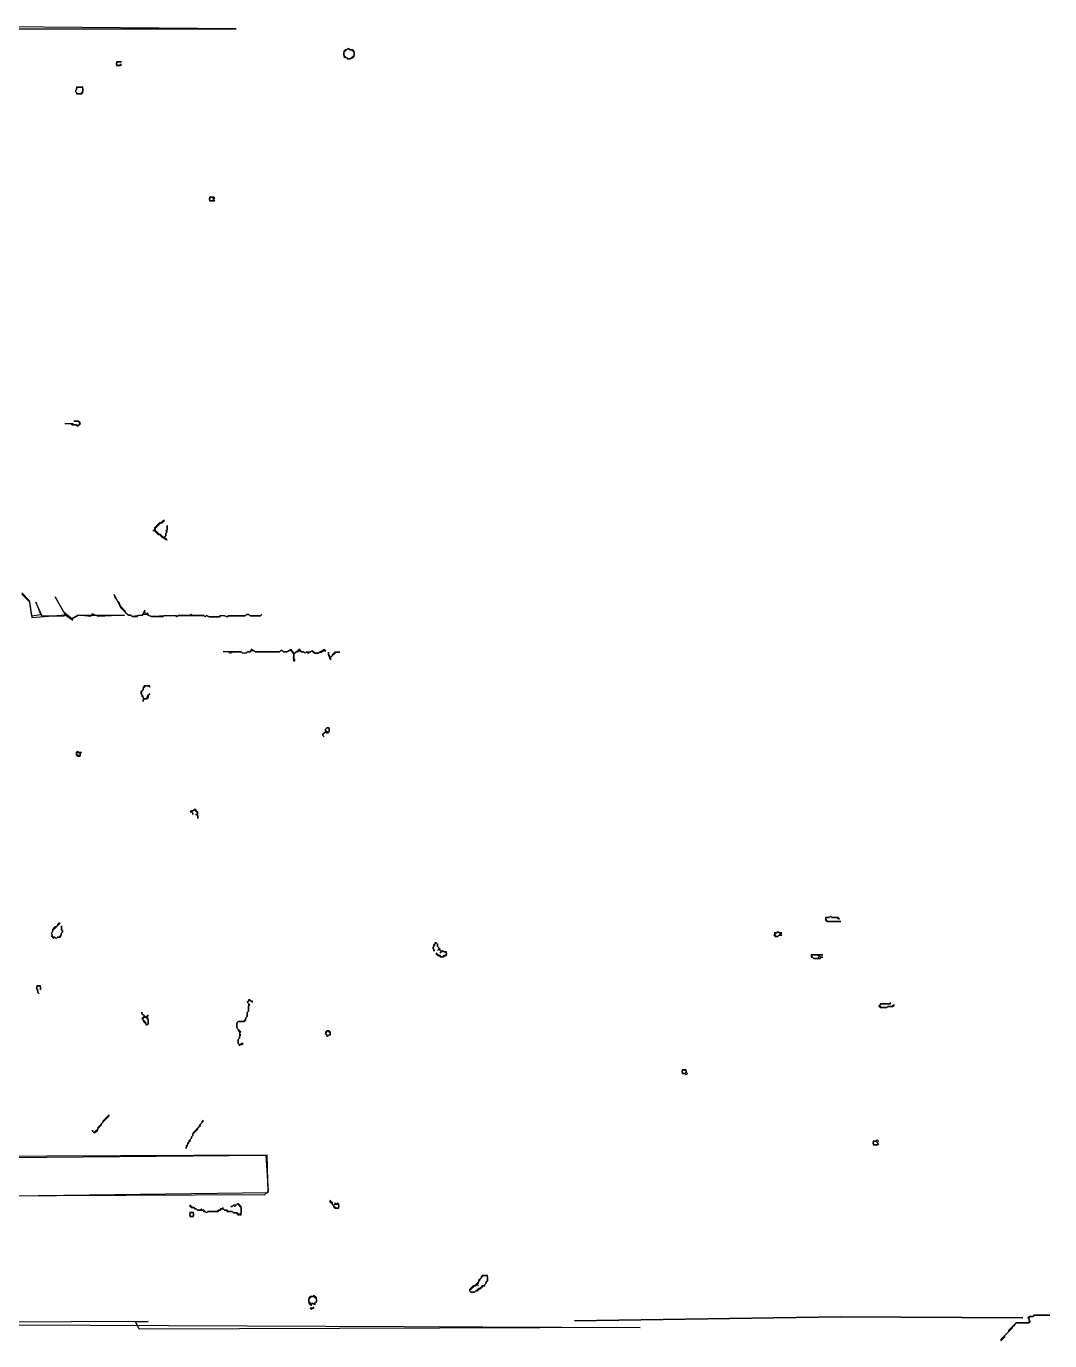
# Model space of a CAD drawing. Header units: inches. Extents: x 0 to 116, y 2 to 63.
# Drawn here: x 67.6 to 115.8, y 1.6 to 63.4 of the extents above; entities that cross this region are included whole.
import ezdxf

# ---------------------------------------------------------------- set-up
doc = ezdxf.new("R2010")
doc.units = ezdxf.units.IN

msp = doc.modelspace()

# ---------------------------------------------------------------- linework, layer by layer
for points in [[(77.50636, 63.27471), (63.01076, 63.39836), (45.85627, 63.23161), (63.25236, 63.39731), (64.15782, 63.27255), (64.21717, 63.03069), (64.6397, 62.96845), (64.3377, 62.96977), (64.27862, 63.27203)], [(77.50636, 63.27471), (63.01076, 63.39836), (45.85627, 63.23161), (63.25236, 63.39731), (64.15782, 63.27255), (64.21717, 63.03069), (64.6397, 62.96845), (64.3377, 62.96977), (64.27862, 63.27203)], [(82.75716, 62.34579), (82.69649, 62.28565), (82.63609, 62.28592), (82.57543, 62.22578), (82.57438, 61.98418), (82.63451, 61.92352), (82.69491, 61.92326), (82.75505, 61.86259), (82.87585, 61.86207), (82.93651, 61.9222), (82.99691, 61.92194), (83.05757, 61.98208), (83.05863, 62.22367), (82.99849, 62.28434), (82.87769, 62.28486), (82.81756, 62.34553)], [(82.75716, 62.34579), (82.69649, 62.28565), (82.63609, 62.28592), (82.57543, 62.22578), (82.57438, 61.98418), (82.63451, 61.92352), (82.69491, 61.92326), (82.75505, 61.86259), (82.87585, 61.86207), (82.93651, 61.9222), (82.99691, 61.92194), (83.05757, 61.98208), (83.05863, 62.22367), (82.99849, 62.28434), (82.87769, 62.28486), (82.81756, 62.34553)], [(82.75716, 62.34579), (82.81756, 62.34553), (82.87769, 62.28486), (82.93809, 62.2846), (83.05836, 62.16327), (83.05784, 62.04248), (82.87585, 61.86207), (82.75505, 61.86259), (82.57464, 62.04458), (82.57517, 62.16538)], [(71.88236, 61.72883), (71.88157, 61.54764), (72.06277, 61.54685), (72.12343, 61.60698), (72.06303, 61.60724), (72.00237, 61.54711), (71.94197, 61.54737), (71.88183, 61.60804), (71.8821, 61.66843), (71.94276, 61.72857), (72.12396, 61.72778)], [(71.88236, 61.72883), (71.88157, 61.54764), (72.06277, 61.54685), (72.12343, 61.60698), (72.06303, 61.60724), (72.00237, 61.54711), (71.94197, 61.54737), (71.88183, 61.60804), (71.8821, 61.66843), (71.94276, 61.72857), (72.12396, 61.72778)], [(70.00471, 60.52902), (70.00418, 60.40822), (69.94352, 60.34808), (70.00365, 60.28742), (70.00339, 60.22702), (70.24499, 60.22596), (70.30565, 60.2861), (70.3067, 60.5277)], [(70.00471, 60.52902), (70.00418, 60.40822), (69.94352, 60.34808), (70.00365, 60.28742), (70.00339, 60.22702), (70.24499, 60.22596), (70.30565, 60.2861), (70.3067, 60.5277)], [(69.94352, 60.34808), (70.00418, 60.40822), (70.00444, 60.46862), (70.06511, 60.52875), (70.24631, 60.52796), (70.30644, 60.4673), (70.30591, 60.3465), (70.18459, 60.22623), (70.06379, 60.22675)], [(76.26385, 55.36766), (76.26306, 55.18646), (76.50465, 55.1854), (76.44452, 55.24607), (76.50518, 55.3062), (76.44504, 55.36687)], [(76.26385, 55.36766), (76.26306, 55.18646), (76.50465, 55.1854), (76.44452, 55.24607), (76.50518, 55.3062), (76.44504, 55.36687)], [(76.26358, 55.30726), (76.32425, 55.36739), (76.38465, 55.36713), (76.44478, 55.30647), (76.44452, 55.24607), (76.38385, 55.18593), (76.32346, 55.18619), (76.26332, 55.24686)], [(70.17752, 44.76371), (70.11738, 44.82437), (69.87579, 44.82543), (70.05698, 44.82464), (70.17726, 44.70331), (70.05593, 44.58304), (69.99579, 44.6437), (69.875, 44.64423), (69.81486, 44.70489), (69.45246, 44.70647), (69.75446, 44.70516), (69.8146, 44.64449), (69.99579, 44.6437), (70.05593, 44.58304), (70.17726, 44.70331)], [(70.17752, 44.76371), (70.11738, 44.82437), (69.87579, 44.82543), (70.05698, 44.82464), (70.17726, 44.70331), (70.05593, 44.58304), (69.99579, 44.6437), (69.875, 44.64423), (69.81486, 44.70489), (69.45246, 44.70647), (69.75446, 44.70516), (69.8146, 44.64449), (69.99579, 44.6437), (70.05593, 44.58304), (70.17726, 44.70331)], [(74.08345, 40.15622), (73.96213, 40.03595), (73.90173, 40.03622), (73.65908, 39.79567), (73.71921, 39.73501), (73.65855, 39.67487), (73.59815, 39.67514), (73.65855, 39.67487), (73.83896, 39.49289), (73.89936, 39.49262), (74.01963, 39.3713), (74.08003, 39.37103), (74.2003, 39.24971), (74.2607, 39.24944), (74.14043, 39.37077), (74.20109, 39.4309), (74.20162, 39.5517), (74.26228, 39.61184), (74.2636, 39.91384), (74.26281, 39.73264), (74.20214, 39.6725), (74.26228, 39.61184), (74.20162, 39.5517), (74.20109, 39.4309), (74.14043, 39.37077), (74.08003, 39.37103), (73.95976, 39.49236), (73.89936, 39.49262), (73.71895, 39.67461), (73.71948, 39.79541), (73.96213, 40.03595), (74.02253, 40.03569), (74.14385, 40.15596)], [(74.08345, 40.15622), (73.96213, 40.03595), (73.90173, 40.03622), (73.65908, 39.79567), (73.71921, 39.73501), (73.65855, 39.67487), (73.59815, 39.67514), (73.65855, 39.67487), (73.83896, 39.49289), (73.89936, 39.49262), (74.01963, 39.3713), (74.08003, 39.37103), (74.2003, 39.24971), (74.2607, 39.24944), (74.14043, 39.37077), (74.20109, 39.4309), (74.20162, 39.5517), (74.26228, 39.61184), (74.2636, 39.91384), (74.26281, 39.73264), (74.20214, 39.6725), (74.26228, 39.61184), (74.20162, 39.5517), (74.20109, 39.4309), (74.14043, 39.37077), (74.08003, 39.37103), (73.95976, 39.49236), (73.89936, 39.49262), (73.71895, 39.67461), (73.71948, 39.79541), (73.96213, 40.03595), (74.02253, 40.03569), (74.14385, 40.15596)], [(71.77299, 36.66307), (72.07235, 36.05776), (72.43317, 35.69378), (72.55397, 35.69326), (72.6141, 35.63259), (72.8557, 35.63154), (72.91636, 35.69167), (73.09756, 35.69088), (73.15822, 35.75102), (73.27902, 35.75049), (73.52009, 35.62864), (74.06369, 35.62627), (74.12435, 35.6864), (74.66795, 35.68403), (74.72808, 35.62337), (74.78874, 35.6835), (75.99673, 35.67823), (76.05687, 35.61757), (76.11753, 35.67771), (76.23807, 35.61678), (76.72126, 35.61467), (76.78193, 35.67481), (76.96312, 35.67402), (77.08366, 35.61309), (77.14432, 35.67323), (77.92951, 35.6698), (77.99018, 35.72994), (78.11098, 35.72941), (78.17111, 35.66875), (78.65431, 35.66664), (78.71497, 35.72677), (78.65431, 35.66664), (78.17111, 35.66875), (78.11098, 35.72941), (77.99018, 35.72994), (77.92951, 35.6698), (77.14432, 35.67323), (77.08366, 35.61309), (76.96312, 35.67402), (76.78193, 35.67481), (76.72126, 35.61467), (76.23807, 35.61678), (76.11753, 35.67771), (76.05687, 35.61757), (75.99673, 35.67823), (75.45314, 35.68061), (75.393, 35.74127), (75.33234, 35.68113), (74.78874, 35.6835), (74.72808, 35.62337), (74.66795, 35.68403), (73.52009, 35.62864), (73.39956, 35.68957), (73.33969, 35.81063), (73.27902, 35.75049), (73.21889, 35.81116), (73.21941, 35.93195), (73.09756, 35.69088), (72.6141, 35.63259), (72.55397, 35.69326), (72.43317, 35.69378), (72.3129, 35.81511), (72.31316, 35.87551), (72.07262, 36.11816), (72.01301, 36.29962), (71.8326, 36.48161)], [(71.77299, 36.66307), (72.07235, 36.05776), (72.43317, 35.69378), (72.55397, 35.69326), (72.6141, 35.63259), (72.8557, 35.63154), (72.91636, 35.69167), (73.09756, 35.69088), (73.15822, 35.75102), (73.27902, 35.75049), (73.52009, 35.62864), (74.06369, 35.62627), (74.12435, 35.6864), (74.66795, 35.68403), (74.72808, 35.62337), (74.78874, 35.6835), (75.99673, 35.67823), (76.05687, 35.61757), (76.11753, 35.67771), (76.23807, 35.61678), (76.72126, 35.61467), (76.78193, 35.67481), (76.96312, 35.67402), (77.08366, 35.61309), (77.14432, 35.67323), (77.92951, 35.6698), (77.99018, 35.72994), (78.11098, 35.72941), (78.17111, 35.66875), (78.65431, 35.66664), (78.71497, 35.72677), (78.65431, 35.66664), (78.17111, 35.66875), (78.11098, 35.72941), (77.99018, 35.72994), (77.92951, 35.6698), (77.14432, 35.67323), (77.08366, 35.61309), (76.96312, 35.67402), (76.78193, 35.67481), (76.72126, 35.61467), (76.23807, 35.61678), (76.11753, 35.67771), (76.05687, 35.61757), (75.99673, 35.67823), (75.45314, 35.68061), (75.393, 35.74127), (75.33234, 35.68113), (74.78874, 35.6835), (74.72808, 35.62337), (74.66795, 35.68403), (73.52009, 35.62864), (73.39956, 35.68957), (73.33969, 35.81063), (73.27902, 35.75049), (73.21889, 35.81116), (73.21941, 35.93195), (73.09756, 35.69088), (72.6141, 35.63259), (72.55397, 35.69326), (72.43317, 35.69378), (72.3129, 35.81511), (72.31316, 35.87551), (72.07262, 36.11816), (72.01301, 36.29962), (71.8326, 36.48161)], [(76.89535, 33.9831), (77.13694, 33.98204), (77.19708, 33.92138), (77.25748, 33.92112), (77.31814, 33.98125), (77.74094, 33.97941), (77.80107, 33.91874), (77.98227, 33.91795), (78.04293, 33.97809), (78.16373, 33.97756), (78.2244, 34.0377), (78.34519, 34.03717), (78.40533, 33.97651), (79.55292, 33.9715), (79.61358, 34.03164), (79.67398, 34.03137), (79.73412, 33.97071), (79.91532, 33.96992), (79.97598, 34.03006), (80.09678, 34.02953), (80.21679, 33.8478), (80.21547, 33.54581), (80.27587, 33.54554), (80.27613, 33.60594), (80.216, 33.6666), (80.21679, 33.8478), (80.33811, 33.96807), (80.39851, 33.96781), (80.45917, 34.02795), (80.51957, 34.02768), (80.57971, 33.96702), (80.70051, 33.96649), (80.76064, 33.90583), (80.82131, 33.96597), (80.88144, 33.9053), (81.06317, 34.02531), (81.18344, 33.90399), (81.36464, 33.9032), (81.4253, 33.96333), (81.5461, 33.9628), (81.60676, 34.02294), (81.72756, 34.02241), (81.66743, 34.08308), (81.36464, 33.9032), (81.24384, 33.90372), (81.06317, 34.02531), (81.00251, 33.96518), (80.82131, 33.96597), (80.76064, 33.90583), (80.70051, 33.96649), (80.57971, 33.96702), (80.51957, 34.02768), (80.51984, 34.08808), (80.45944, 34.08835), (80.27745, 33.90794), (80.21705, 33.9082), (80.09704, 34.08993), (79.91532, 33.96992), (79.73412, 33.97071), (79.67398, 34.03137), (79.61358, 34.03164), (79.55292, 33.9715), (78.40533, 33.97651), (78.22466, 34.0981), (78.2244, 34.0377), (78.16373, 33.97756), (78.04293, 33.97809), (77.98227, 33.91795), (77.80107, 33.91874), (77.74094, 33.97941)], [(76.89535, 33.9831), (77.13694, 33.98204), (77.19708, 33.92138), (77.25748, 33.92112), (77.31814, 33.98125), (77.74094, 33.97941), (77.80107, 33.91874), (77.98227, 33.91795), (78.04293, 33.97809), (78.16373, 33.97756), (78.2244, 34.0377), (78.34519, 34.03717), (78.40533, 33.97651), (79.55292, 33.9715), (79.61358, 34.03164), (79.67398, 34.03137), (79.73412, 33.97071), (79.91532, 33.96992), (79.97598, 34.03006), (80.09678, 34.02953), (80.21679, 33.8478), (80.21547, 33.54581), (80.27587, 33.54554), (80.27613, 33.60594), (80.216, 33.6666), (80.21679, 33.8478), (80.33811, 33.96807), (80.39851, 33.96781), (80.45917, 34.02795), (80.51957, 34.02768), (80.57971, 33.96702), (80.70051, 33.96649), (80.76064, 33.90583), (80.82131, 33.96597), (80.88144, 33.9053), (81.06317, 34.02531), (81.18344, 33.90399), (81.36464, 33.9032), (81.4253, 33.96333), (81.5461, 33.9628), (81.60676, 34.02294), (81.72756, 34.02241), (81.66743, 34.08308), (81.36464, 33.9032), (81.24384, 33.90372), (81.06317, 34.02531), (81.00251, 33.96518), (80.82131, 33.96597), (80.76064, 33.90583), (80.70051, 33.96649), (80.57971, 33.96702), (80.51957, 34.02768), (80.51984, 34.08808), (80.45944, 34.08835), (80.27745, 33.90794), (80.21705, 33.9082), (80.09704, 34.08993), (79.91532, 33.96992), (79.73412, 33.97071), (79.67398, 34.03137), (79.61358, 34.03164), (79.55292, 33.9715), (78.40533, 33.97651), (78.22466, 34.0981), (78.2244, 34.0377), (78.16373, 33.97756), (78.04293, 33.97809), (77.98227, 33.91795), (77.80107, 33.91874), (77.74094, 33.97941)], [(81.84731, 33.78029), (81.90744, 33.71963), (81.90718, 33.65923), (81.96732, 33.59856), (81.96784, 33.71936), (82.21049, 33.95991), (82.39169, 33.95911), (82.1501, 33.96017), (82.02877, 33.8399), (82.02851, 33.7795), (81.96784, 33.71936), (81.84757, 33.84069), (81.8481, 33.96149)], [(81.84731, 33.78029), (81.90744, 33.71963), (81.90718, 33.65923), (81.96732, 33.59856), (81.96784, 33.71936), (82.21049, 33.95991), (82.39169, 33.95911), (82.1501, 33.96017), (82.02877, 33.8399), (82.02851, 33.7795), (81.96784, 33.71936), (81.84757, 33.84069), (81.8481, 33.96149)], [(73.44546, 32.36733), (73.20386, 32.36839), (73.1432, 32.30825), (73.14267, 32.18745), (73.08201, 32.12732), (73.02161, 32.12758), (73.02108, 32.00678), (73.08122, 31.94612), (73.08096, 31.88572), (73.14109, 31.82506), (73.1403, 31.64386), (73.14057, 31.70426), (73.20123, 31.76439), (73.32203, 31.76387), (73.38269, 31.824), (73.38322, 31.9448), (73.44388, 32.00494), (73.32255, 31.88467), (73.32229, 31.82427), (73.26163, 31.76413), (73.20123, 31.76439), (73.14109, 31.82506), (73.14136, 31.88546), (73.08122, 31.94612), (73.08201, 32.12732), (73.14267, 32.18745), (73.14294, 32.24785), (73.26426, 32.36813), (73.38506, 32.3676), (73.4452, 32.30694)], [(73.44546, 32.36733), (73.20386, 32.36839), (73.1432, 32.30825), (73.14267, 32.18745), (73.08201, 32.12732), (73.02161, 32.12758), (73.02108, 32.00678), (73.08122, 31.94612), (73.08096, 31.88572), (73.14109, 31.82506), (73.1403, 31.64386), (73.14057, 31.70426), (73.20123, 31.76439), (73.32203, 31.76387), (73.38269, 31.824), (73.38322, 31.9448), (73.44388, 32.00494), (73.32255, 31.88467), (73.32229, 31.82427), (73.26163, 31.76413), (73.20123, 31.76439), (73.14109, 31.82506), (73.14136, 31.88546), (73.08122, 31.94612), (73.08201, 32.12732), (73.14267, 32.18745), (73.14294, 32.24785), (73.26426, 32.36813), (73.38506, 32.3676), (73.4452, 32.30694)], [(81.89295, 30.39766), (81.77215, 30.39818), (81.71149, 30.33805), (81.71096, 30.21725), (81.58963, 30.09698), (81.58937, 30.03658), (81.64951, 29.97591), (81.58937, 30.03658), (81.58963, 30.09698), (81.71096, 30.21725), (81.7711, 30.15659), (81.83149, 30.15632), (81.89216, 30.21646)], [(81.89295, 30.39766), (81.77215, 30.39818), (81.71149, 30.33805), (81.71096, 30.21725), (81.58963, 30.09698), (81.58937, 30.03658), (81.64951, 29.97591), (81.58937, 30.03658), (81.58963, 30.09698), (81.71096, 30.21725), (81.7711, 30.15659), (81.83149, 30.15632), (81.89216, 30.21646)], [(81.71149, 30.33805), (81.77215, 30.39818), (81.83255, 30.39792), (81.89268, 30.33726), (81.89216, 30.21646), (81.83149, 30.15632), (81.71122, 30.27765)], [(70.04965, 29.30172), (69.98899, 29.24159), (69.98846, 29.12079), (70.0486, 29.06012), (70.1694, 29.0596), (70.16993, 29.1804), (70.23059, 29.24053), (70.10979, 29.24106)], [(70.04965, 29.30172), (69.98899, 29.24159), (69.98846, 29.12079), (70.0486, 29.06012), (70.1694, 29.0596), (70.16993, 29.1804), (70.23059, 29.24053), (70.10979, 29.24106)], [(69.98873, 29.18119), (70.04939, 29.24132), (70.10979, 29.24106), (70.16993, 29.1804), (70.16966, 29.12), (70.109, 29.05986)], [(75.41308, 26.49989), (75.35242, 26.43976), (75.41282, 26.43949), (75.47295, 26.37883), (75.47269, 26.31843), (75.47295, 26.37883), (75.41282, 26.43949), (75.53414, 26.55977), (75.71455, 26.37778), (75.65389, 26.31764), (75.59349, 26.3179), (75.65389, 26.31764), (75.71402, 26.25698), (75.7135, 26.13618), (75.71402, 26.25698), (75.65389, 26.31764), (75.71455, 26.37778), (75.71481, 26.43818), (75.59454, 26.5595), (75.53414, 26.55977), (75.47348, 26.49963)], [(75.41308, 26.49989), (75.35242, 26.43976), (75.41282, 26.43949), (75.47295, 26.37883), (75.47269, 26.31843), (75.47295, 26.37883), (75.41282, 26.43949), (75.53414, 26.55977), (75.71455, 26.37778), (75.65389, 26.31764), (75.59349, 26.3179), (75.65389, 26.31764), (75.71402, 26.25698), (75.7135, 26.13618), (75.71402, 26.25698), (75.65389, 26.31764), (75.71455, 26.37778), (75.71481, 26.43818), (75.59454, 26.5595), (75.53414, 26.55977), (75.47348, 26.49963)], [(69.22915, 21.21163), (69.16875, 21.21189), (69.10808, 21.15175), (69.10782, 21.09135), (69.04716, 21.03122), (68.98676, 21.03148), (68.86543, 20.91121), (68.8649, 20.79041), (68.80424, 20.73027), (68.86438, 20.66961), (68.80371, 20.60948), (68.92399, 20.48815), (68.98465, 20.54829), (69.04479, 20.48762), (69.10545, 20.54776), (69.22625, 20.54723), (69.28691, 20.60737), (69.28744, 20.72817), (69.3481, 20.7883), (69.34836, 20.8487), (69.28823, 20.90936), (69.28902, 21.09056), (69.28823, 20.90936), (69.34836, 20.8487), (69.3481, 20.7883), (69.28744, 20.72817), (69.28717, 20.66777), (69.16585, 20.5475), (69.10545, 20.54776), (69.04479, 20.48762), (68.98465, 20.54829), (68.92425, 20.54855), (68.86411, 20.60921), (68.86438, 20.66961), (68.80424, 20.73027), (68.8649, 20.79041), (68.86517, 20.85081)], [(69.22915, 21.21163), (69.16875, 21.21189), (69.10808, 21.15175), (69.10782, 21.09135), (69.04716, 21.03122), (68.98676, 21.03148), (68.86543, 20.91121), (68.8649, 20.79041), (68.80424, 20.73027), (68.86438, 20.66961), (68.80371, 20.60948), (68.92399, 20.48815), (68.98465, 20.54829), (69.04479, 20.48762), (69.10545, 20.54776), (69.22625, 20.54723), (69.28691, 20.60737), (69.28744, 20.72817), (69.3481, 20.7883), (69.34836, 20.8487), (69.28823, 20.90936), (69.28902, 21.09056), (69.28823, 20.90936), (69.34836, 20.8487), (69.3481, 20.7883), (69.28744, 20.72817), (69.28717, 20.66777), (69.16585, 20.5475), (69.10545, 20.54776), (69.04479, 20.48762), (68.98465, 20.54829), (68.92425, 20.54855), (68.86411, 20.60921), (68.86438, 20.66961), (68.80424, 20.73027), (68.8649, 20.79041), (68.86517, 20.85081)], [(105.22905, 21.47735), (105.22852, 21.35655), (105.28866, 21.29589), (105.95305, 21.29299), (105.34906, 21.29562), (105.22878, 21.41695), (105.28945, 21.47709), (105.41025, 21.47656), (105.47091, 21.53669), (105.53105, 21.47603), (105.77264, 21.47498), (105.83278, 21.41431), (105.89318, 21.41405), (105.83304, 21.47471), (105.53105, 21.47603), (105.47091, 21.53669), (105.41025, 21.47656)], [(105.22905, 21.47735), (105.22852, 21.35655), (105.28866, 21.29589), (105.95305, 21.29299), (105.34906, 21.29562), (105.22878, 21.41695), (105.28945, 21.47709), (105.41025, 21.47656), (105.47091, 21.53669), (105.53105, 21.47603), (105.77264, 21.47498), (105.83278, 21.41431), (105.89318, 21.41405), (105.83304, 21.47471), (105.53105, 21.47603), (105.47091, 21.53669), (105.41025, 21.47656)], [(103.17231, 20.76152), (103.05151, 20.76204), (102.99137, 20.82271), (102.93071, 20.76257), (102.80991, 20.7631), (102.87004, 20.70243), (102.80938, 20.6423), (102.86952, 20.58164), (102.99032, 20.58111), (103.05098, 20.64124), (103.17178, 20.64072), (103.11164, 20.70138)], [(103.17231, 20.76152), (103.05151, 20.76204), (102.99137, 20.82271), (102.93071, 20.76257), (102.80991, 20.7631), (102.87004, 20.70243), (102.80938, 20.6423), (102.86952, 20.58164), (102.99032, 20.58111), (103.05098, 20.64124), (103.17178, 20.64072), (103.11164, 20.70138)], [(102.99137, 20.82271), (103.11164, 20.70138), (102.99032, 20.58111), (102.92992, 20.58137), (102.86978, 20.64204), (102.87004, 20.70243)], [(86.86209, 20.28908), (86.86183, 20.22868), (86.80116, 20.16854), (86.8009, 20.10814), (86.74024, 20.04801), (86.80037, 19.98735), (86.80011, 19.92695), (86.86051, 19.92668), (86.80037, 19.98735), (86.8009, 20.10814), (86.86156, 20.16828), (86.86183, 20.22868), (86.92249, 20.28882), (86.98262, 20.22815), (86.9821, 20.10735), (87.04223, 20.04669), (87.04197, 19.98629), (86.98131, 19.92615), (87.04197, 19.98629), (87.16224, 19.86496), (87.10158, 19.80483), (87.2229, 19.9251), (87.28304, 19.86444), (87.34344, 19.86417), (87.40358, 19.80351), (87.40331, 19.74311), (87.34265, 19.68298), (87.28225, 19.68324), (87.22159, 19.6231), (87.16119, 19.62337), (87.10105, 19.68403), (87.04065, 19.68429), (86.92038, 19.80562), (86.92012, 19.74522), (86.98025, 19.68456), (87.04065, 19.68429), (87.10079, 19.62363), (87.28199, 19.62284), (87.34265, 19.68298), (87.40305, 19.68271), (87.40384, 19.86391), (87.28304, 19.86444), (87.2229, 19.9251), (87.16224, 19.86496), (87.10211, 19.92563), (87.10237, 19.98603), (86.9821, 20.10735), (86.98262, 20.22815), (86.92249, 20.28882)], [(86.86209, 20.28908), (86.86183, 20.22868), (86.80116, 20.16854), (86.8009, 20.10814), (86.74024, 20.04801), (86.80037, 19.98735), (86.80011, 19.92695), (86.86051, 19.92668), (86.80037, 19.98735), (86.8009, 20.10814), (86.86156, 20.16828), (86.86183, 20.22868), (86.92249, 20.28882), (86.98262, 20.22815), (86.9821, 20.10735), (87.04223, 20.04669), (87.04197, 19.98629), (86.98131, 19.92615), (87.04197, 19.98629), (87.16224, 19.86496), (87.10158, 19.80483), (87.2229, 19.9251), (87.28304, 19.86444), (87.34344, 19.86417), (87.40358, 19.80351), (87.40331, 19.74311), (87.34265, 19.68298), (87.28225, 19.68324), (87.22159, 19.6231), (87.16119, 19.62337), (87.10105, 19.68403), (87.04065, 19.68429), (86.92038, 19.80562), (86.92012, 19.74522), (86.98025, 19.68456), (87.04065, 19.68429), (87.10079, 19.62363), (87.28199, 19.62284), (87.34265, 19.68298), (87.40305, 19.68271), (87.40384, 19.86391), (87.28304, 19.86444), (87.2229, 19.9251), (87.16224, 19.86496), (87.10211, 19.92563), (87.10237, 19.98603), (86.9821, 20.10735), (86.98262, 20.22815), (86.92249, 20.28882)], [(104.55701, 19.72866), (104.55648, 19.60787), (104.61688, 19.6076), (104.67702, 19.54694), (104.97902, 19.54562), (105.03968, 19.60576), (105.10008, 19.60549), (104.97928, 19.60602), (104.91914, 19.66668), (104.97981, 19.72682), (105.10061, 19.72629)], [(104.55701, 19.72866), (104.55648, 19.60787), (104.61688, 19.6076), (104.67702, 19.54694), (104.97902, 19.54562), (105.03968, 19.60576), (105.10008, 19.60549), (104.97928, 19.60602), (104.91914, 19.66668), (104.97981, 19.72682), (105.10061, 19.72629)], [(104.55675, 19.66827), (104.61741, 19.7284), (104.85901, 19.72735), (104.91914, 19.66668), (104.91888, 19.60628), (104.85822, 19.54615), (104.67702, 19.54694)], [(68.12904, 18.2568), (68.12825, 18.0756), (68.18839, 18.01494), (68.18812, 17.95454), (68.24826, 17.89387), (68.18812, 17.95454), (68.18865, 18.07534), (68.12852, 18.136), (68.12878, 18.1964), (68.18944, 18.25653), (68.24984, 18.25627), (68.30998, 18.19561), (68.30945, 18.07481), (68.31024, 18.25601)], [(68.12904, 18.2568), (68.12825, 18.0756), (68.18839, 18.01494), (68.18812, 17.95454), (68.24826, 17.89387), (68.18812, 17.95454), (68.18865, 18.07534), (68.12852, 18.136), (68.12878, 18.1964), (68.18944, 18.25653), (68.24984, 18.25627), (68.30998, 18.19561), (68.30945, 18.07481), (68.31024, 18.25601)], [(78.15271, 17.60905), (78.27298, 17.48773), (78.27325, 17.54813), (78.21285, 17.54839), (78.15271, 17.60905), (78.09231, 17.60932), (78.09205, 17.54892), (78.03139, 17.48878), (78.09152, 17.42812), (78.08994, 17.06572), (78.02928, 17.00559), (78.02849, 16.82439), (77.96782, 16.76425), (77.96756, 16.70385), (77.84623, 16.58358), (77.60464, 16.58464), (77.54397, 16.5245), (77.54292, 16.2829), (77.60306, 16.22224), (77.60279, 16.16184), (77.66293, 16.10118), (77.66161, 15.79918), (77.60095, 15.73904), (77.60016, 15.55785), (77.66029, 15.49718), (77.66003, 15.43678), (77.72069, 15.49692), (77.78109, 15.49666), (77.84175, 15.55679), (77.78136, 15.55706), (77.72069, 15.49692), (77.66029, 15.49718), (77.60016, 15.55785), (77.60095, 15.73904), (77.66161, 15.79918), (77.66187, 15.85958), (77.72254, 15.91972), (77.7228, 15.98012), (77.66266, 16.04078), (77.72333, 16.10091), (77.54292, 16.2829), (77.54397, 16.5245), (77.60464, 16.58464), (77.90663, 16.58332), (77.9673, 16.64345), (77.96782, 16.76425), (78.02849, 16.82439), (78.02928, 17.00559), (78.08994, 17.06572), (78.09099, 17.30732), (78.15166, 17.36746), (78.03139, 17.48878)], [(78.15271, 17.60905), (78.27298, 17.48773), (78.27325, 17.54813), (78.21285, 17.54839), (78.15271, 17.60905), (78.09231, 17.60932), (78.09205, 17.54892), (78.03139, 17.48878), (78.09152, 17.42812), (78.08994, 17.06572), (78.02928, 17.00559), (78.02849, 16.82439), (77.96782, 16.76425), (77.96756, 16.70385), (77.84623, 16.58358), (77.60464, 16.58464), (77.54397, 16.5245), (77.54292, 16.2829), (77.60306, 16.22224), (77.60279, 16.16184), (77.66293, 16.10118), (77.66161, 15.79918), (77.60095, 15.73904), (77.60016, 15.55785), (77.66029, 15.49718), (77.66003, 15.43678), (77.72069, 15.49692), (77.78109, 15.49666), (77.84175, 15.55679), (77.78136, 15.55706), (77.72069, 15.49692), (77.66029, 15.49718), (77.60016, 15.55785), (77.60095, 15.73904), (77.66161, 15.79918), (77.66187, 15.85958), (77.72254, 15.91972), (77.7228, 15.98012), (77.66266, 16.04078), (77.72333, 16.10091), (77.54292, 16.2829), (77.54397, 16.5245), (77.60464, 16.58464), (77.90663, 16.58332), (77.9673, 16.64345), (77.96782, 16.76425), (78.02849, 16.82439), (78.02928, 17.00559), (78.08994, 17.06572), (78.09099, 17.30732), (78.15166, 17.36746), (78.03139, 17.48878)], [(108.4727, 17.35596), (108.4123, 17.35622), (108.35163, 17.29608), (108.17044, 17.29688), (108.10977, 17.23674), (107.86817, 17.23779), (107.80804, 17.29846), (107.8083, 17.35886), (107.86897, 17.41899), (108.29176, 17.41715), (108.29203, 17.47755), (108.23136, 17.41741), (107.80857, 17.41926), (107.8083, 17.35886), (107.74764, 17.29872), (107.80778, 17.23806), (108.10977, 17.23674), (108.17044, 17.29688), (108.41203, 17.29582)], [(108.4727, 17.35596), (108.4123, 17.35622), (108.35163, 17.29608), (108.17044, 17.29688), (108.10977, 17.23674), (107.86817, 17.23779), (107.80804, 17.29846), (107.8083, 17.35886), (107.86897, 17.41899), (108.29176, 17.41715), (108.29203, 17.47755), (108.23136, 17.41741), (107.80857, 17.41926), (107.8083, 17.35886), (107.74764, 17.29872), (107.80778, 17.23806), (108.10977, 17.23674), (108.17044, 17.29688), (108.41203, 17.29582)], [(73.07652, 17.0272), (73.07626, 16.9668), (73.19653, 16.84547), (73.07521, 16.7252), (73.13534, 16.66454), (73.13508, 16.60414), (73.25535, 16.48281), (73.25509, 16.42241), (73.31549, 16.42215), (73.37615, 16.48229), (73.3772, 16.72388), (73.31707, 16.78455), (73.37773, 16.84468), (73.37799, 16.90508), (73.25667, 16.78481), (73.07626, 16.9668)], [(73.07652, 17.0272), (73.07626, 16.9668), (73.19653, 16.84547), (73.07521, 16.7252), (73.13534, 16.66454), (73.13508, 16.60414), (73.25535, 16.48281), (73.25509, 16.42241), (73.31549, 16.42215), (73.37615, 16.48229), (73.3772, 16.72388), (73.31707, 16.78455), (73.37773, 16.84468), (73.37799, 16.90508), (73.25667, 16.78481), (73.07626, 16.9668)], [(73.19627, 16.78507), (73.25667, 16.78481), (73.37694, 16.66348), (73.37615, 16.48229), (73.31549, 16.42215), (73.25535, 16.48281), (73.25561, 16.54321), (73.13534, 16.66454), (73.13561, 16.72494)], [(81.70969, 16.08352), (81.70943, 16.02312), (81.76956, 15.96246), (81.7693, 15.90206), (81.8297, 15.90179), (81.89036, 15.96193), (81.95076, 15.96167), (81.95129, 16.08247), (81.89115, 16.14313), (81.77035, 16.14366)], [(81.70969, 16.08352), (81.70943, 16.02312), (81.76956, 15.96246), (81.7693, 15.90206), (81.8297, 15.90179), (81.89036, 15.96193), (81.95076, 15.96167), (81.95129, 16.08247), (81.89115, 16.14313), (81.77035, 16.14366)], [(81.83075, 16.14339), (81.95102, 16.02207), (81.8297, 15.90179), (81.70943, 16.02312)], [(98.49335, 14.31907), (98.49256, 14.13787), (98.61336, 14.13735), (98.67349, 14.07668), (98.73416, 14.13682), (98.67402, 14.19748), (98.67455, 14.31828)], [(98.49335, 14.31907), (98.49256, 14.13787), (98.61336, 14.13735), (98.67349, 14.07668), (98.73416, 14.13682), (98.67402, 14.19748), (98.67455, 14.31828)], [(98.49309, 14.25867), (98.55375, 14.31881), (98.61415, 14.31854), (98.67429, 14.25788), (98.67402, 14.19748), (98.61336, 14.13735), (98.55296, 14.13761), (98.49282, 14.19827)], [(71.54546, 12.20183), (71.24214, 11.90115), (71.24188, 11.84075), (70.99923, 11.60021), (70.99896, 11.53981), (70.81697, 11.3594), (70.75684, 11.42007), (70.7571, 11.48047), (70.75684, 11.42007), (70.81697, 11.3594), (70.87737, 11.35914), (70.9987, 11.47941), (70.99896, 11.53981), (71.18095, 11.72022), (71.18121, 11.78062), (71.54519, 12.14143)], [(71.54546, 12.20183), (71.24214, 11.90115), (71.24188, 11.84075), (70.99923, 11.60021), (70.99896, 11.53981), (70.81697, 11.3594), (70.75684, 11.42007), (70.7571, 11.48047), (70.75684, 11.42007), (70.81697, 11.3594), (70.87737, 11.35914), (70.9987, 11.47941), (70.99896, 11.53981), (71.18095, 11.72022), (71.18121, 11.78062), (71.54519, 12.14143)], [(75.95356, 11.941), (75.8929, 11.88086), (75.89263, 11.82046), (75.77131, 11.70019), (75.77104, 11.63979), (75.46773, 11.33911), (75.4672, 11.21831), (75.40654, 11.15818), (75.40628, 11.09778), (75.28495, 10.9775), (75.28469, 10.91711), (75.22402, 10.85697), (75.22376, 10.79657), (75.1631, 10.73643), (75.16257, 10.61564), (75.16283, 10.67603), (75.2235, 10.73617), (75.22376, 10.79657), (75.28442, 10.85671), (75.28469, 10.91711), (75.34535, 10.97724), (75.34561, 11.03764), (75.40628, 11.09778), (75.40654, 11.15818), (75.4672, 11.21831), (75.46747, 11.27871), (75.71012, 11.51925), (75.71038, 11.57965), (75.83171, 11.69993), (75.83197, 11.76033), (75.9533, 11.8806)], [(75.95356, 11.941), (75.8929, 11.88086), (75.89263, 11.82046), (75.77131, 11.70019), (75.77104, 11.63979), (75.46773, 11.33911), (75.4672, 11.21831), (75.40654, 11.15818), (75.40628, 11.09778), (75.28495, 10.9775), (75.28469, 10.91711), (75.22402, 10.85697), (75.22376, 10.79657), (75.1631, 10.73643), (75.16257, 10.61564), (75.16283, 10.67603), (75.2235, 10.73617), (75.22376, 10.79657), (75.28442, 10.85671), (75.28469, 10.91711), (75.34535, 10.97724), (75.34561, 11.03764), (75.40628, 11.09778), (75.40654, 11.15818), (75.4672, 11.21831), (75.46747, 11.27871), (75.71012, 11.51925), (75.71038, 11.57965), (75.83171, 11.69993), (75.83197, 11.76033), (75.9533, 11.8806)], [(63.50522, 10.6061), (64.05118, 11.14732), (64.77229, 10.29857), (65.13416, 10.17619), (78.90602, 10.2973), (79.01944, 8.60559), (78.83745, 8.42518), (65.79064, 8.36131), (79.01917, 8.54519), (78.96642, 10.29703), (65.13442, 10.23659), (64.95375, 10.35818), (65.07613, 10.72005), (65.62025, 10.83847), (65.74026, 10.65675), (65.68065, 10.83821), (65.13732, 10.90098), (64.95428, 10.47898), (64.71241, 10.41963), (64.11158, 11.14706)], [(63.50522, 10.6061), (64.05118, 11.14732), (64.77229, 10.29857), (65.13416, 10.17619), (78.90602, 10.2973), (79.01944, 8.60559), (78.83745, 8.42518), (65.79064, 8.36131), (79.01917, 8.54519), (78.96642, 10.29703), (65.13442, 10.23659), (64.95375, 10.35818), (65.07613, 10.72005), (65.62025, 10.83847), (65.74026, 10.65675), (65.68065, 10.83821), (65.13732, 10.90098), (64.95428, 10.47898), (64.71241, 10.41963), (64.11158, 11.14706)], [(107.71997, 10.95678), (107.65983, 11.01744), (107.59917, 10.95731), (107.47837, 10.95783), (107.47758, 10.77664), (107.65878, 10.77585), (107.71944, 10.83598), (107.6593, 10.89664)], [(107.71997, 10.95678), (107.65983, 11.01744), (107.59917, 10.95731), (107.47837, 10.95783), (107.47758, 10.77664), (107.65878, 10.77585), (107.71944, 10.83598), (107.6593, 10.89664)], [(107.47811, 10.89744), (107.53877, 10.95757), (107.59917, 10.95731), (107.71944, 10.83598), (107.65878, 10.77585), (107.53798, 10.77637), (107.47784, 10.83704)], [(81.91676, 8.17014), (81.9165, 8.10974), (82.09691, 7.92775), (82.09664, 7.86735), (82.15678, 7.80669), (82.33798, 7.8059), (82.33877, 7.9871), (82.27863, 8.04776), (82.21797, 7.98763), (82.15783, 8.04829), (82.15757, 7.98789), (82.09691, 7.92775), (82.03677, 7.98842), (82.03703, 8.04882)], [(81.91676, 8.17014), (81.9165, 8.10974), (82.09691, 7.92775), (82.09664, 7.86735), (82.15678, 7.80669), (82.33798, 7.8059), (82.33877, 7.9871), (82.27863, 8.04776), (82.21797, 7.98763), (82.15783, 8.04829), (82.15757, 7.98789), (82.09691, 7.92775), (82.03677, 7.98842), (82.03703, 8.04882)], [(75.33059, 7.59487), (75.3298, 7.41368), (75.511, 7.41288), (75.51179, 7.59408)], [(75.33059, 7.59487), (75.3298, 7.41368), (75.511, 7.41288), (75.51179, 7.59408)], [(75.33033, 7.53447), (75.39099, 7.59461), (75.45139, 7.59435), (75.51152, 7.53368), (75.51126, 7.47328), (75.4506, 7.41315), (75.3902, 7.41341), (75.33006, 7.47407)], [(77.74604, 7.46353), (77.74788, 7.88633), (77.62761, 8.00765), (77.56721, 8.00792), (77.50655, 7.94778), (77.38575, 7.94831), (77.32509, 7.88817), (77.26469, 7.88844), (77.32509, 7.88817), (77.38575, 7.94831), (77.44589, 7.88765), (77.56721, 8.00792), (77.74762, 7.82593), (77.74657, 7.58433), (77.6859, 7.5242), (77.6255, 7.52446), (77.56537, 7.58512), (77.38417, 7.58591), (77.32403, 7.64658), (77.14284, 7.64737), (77.0827, 7.70803), (76.9619, 7.70856), (76.90177, 7.76922), (76.90203, 7.82962), (76.84137, 7.76948), (76.78097, 7.76975), (76.7203, 7.70961), (76.6599, 7.70987), (76.59924, 7.64974), (76.17645, 7.65158), (76.11578, 7.59145), (75.99551, 7.71277), (75.93511, 7.71304), (75.87498, 7.7737), (75.81431, 7.71356), (75.69351, 7.71409), (75.63338, 7.77475), (75.57298, 7.77502), (75.51284, 7.83568), (75.45244, 7.83594), (75.33217, 7.95727), (75.33191, 7.89687), (75.39204, 7.83621), (75.51284, 7.83568), (75.57298, 7.77502), (75.63338, 7.77475), (75.69351, 7.71409), (75.93511, 7.71304), (75.99525, 7.65237), (76.05565, 7.65211), (76.11578, 7.59145), (76.17645, 7.65158), (76.65964, 7.64947), (76.7203, 7.70961), (76.7807, 7.70935), (76.84137, 7.76948), (76.90177, 7.76922), (76.9619, 7.70856), (77.0223, 7.70829), (77.08244, 7.64763), (77.32403, 7.64658), (77.38417, 7.58591), (77.50497, 7.58539), (77.62524, 7.46406), (77.6859, 7.5242)], [(77.74604, 7.46353), (77.74788, 7.88633), (77.62761, 8.00765), (77.56721, 8.00792), (77.50655, 7.94778), (77.38575, 7.94831), (77.32509, 7.88817), (77.26469, 7.88844), (77.32509, 7.88817), (77.38575, 7.94831), (77.44589, 7.88765), (77.56721, 8.00792), (77.74762, 7.82593), (77.74657, 7.58433), (77.6859, 7.5242), (77.6255, 7.52446), (77.56537, 7.58512), (77.38417, 7.58591), (77.32403, 7.64658), (77.14284, 7.64737), (77.0827, 7.70803), (76.9619, 7.70856), (76.90177, 7.76922), (76.90203, 7.82962), (76.84137, 7.76948), (76.78097, 7.76975), (76.7203, 7.70961), (76.6599, 7.70987), (76.59924, 7.64974), (76.17645, 7.65158), (76.11578, 7.59145), (75.99551, 7.71277), (75.93511, 7.71304), (75.87498, 7.7737), (75.81431, 7.71356), (75.69351, 7.71409), (75.63338, 7.77475), (75.57298, 7.77502), (75.51284, 7.83568), (75.45244, 7.83594), (75.33217, 7.95727), (75.33191, 7.89687), (75.39204, 7.83621), (75.51284, 7.83568), (75.57298, 7.77502), (75.63338, 7.77475), (75.69351, 7.71409), (75.93511, 7.71304), (75.99525, 7.65237), (76.05565, 7.65211), (76.11578, 7.59145), (76.17645, 7.65158), (76.65964, 7.64947), (76.7203, 7.70961), (76.7807, 7.70935), (76.84137, 7.76948), (76.90177, 7.76922), (76.9619, 7.70856), (77.0223, 7.70829), (77.08244, 7.64763), (77.32403, 7.64658), (77.38417, 7.58591), (77.50497, 7.58539), (77.62524, 7.46406), (77.6859, 7.5242)], [(82.09691, 7.92775), (82.15757, 7.98789), (82.27837, 7.98736), (82.3385, 7.9267), (82.33824, 7.8663), (82.27758, 7.80616), (82.21718, 7.80643)], [(89.33061, 4.63456), (89.08901, 4.63561), (89.02835, 4.57548), (89.02808, 4.51508), (88.90676, 4.39481), (88.90649, 4.33441), (88.7245, 4.154), (88.6641, 4.15426), (88.48212, 3.97385), (88.48185, 3.91346), (88.54199, 3.85279), (88.72319, 3.852), (88.78385, 3.91214), (88.84425, 3.91187), (88.96557, 4.03215), (89.02597, 4.03188), (89.1473, 4.15215), (89.2077, 4.15189), (89.20796, 4.21229), (89.26863, 4.27243), (89.26889, 4.33283), (89.32955, 4.39296)], [(89.33061, 4.63456), (89.08901, 4.63561), (89.02835, 4.57548), (89.02808, 4.51508), (88.90676, 4.39481), (88.90649, 4.33441), (88.7245, 4.154), (88.6641, 4.15426), (88.48212, 3.97385), (88.48185, 3.91346), (88.54199, 3.85279), (88.72319, 3.852), (88.78385, 3.91214), (88.84425, 3.91187), (88.96557, 4.03215), (89.02597, 4.03188), (89.1473, 4.15215), (89.2077, 4.15189), (89.20796, 4.21229), (89.26863, 4.27243), (89.26889, 4.33283), (89.32955, 4.39296)], [(89.27021, 4.63482), (89.33034, 4.57416), (89.32955, 4.39296), (89.26889, 4.33283), (89.26863, 4.27243), (89.1473, 4.15215), (89.0869, 4.15242), (88.96557, 4.03215), (88.90518, 4.03241), (88.72319, 3.852), (88.54199, 3.85279), (88.48185, 3.91346), (88.7245, 4.154), (88.7849, 4.15374), (88.84557, 4.21387), (88.9057, 4.15321), (88.84557, 4.21387), (88.90623, 4.27401), (88.90649, 4.33441), (88.96716, 4.39454), (88.96742, 4.45494), (89.14941, 4.63535)], [(81.17247, 3.70375), (81.1118, 3.64361), (80.99101, 3.64414), (80.93034, 3.584), (80.92929, 3.3424), (81.04956, 3.22108), (81.04982, 3.28148), (81.11049, 3.34161), (81.17062, 3.28095), (81.23102, 3.28069), (81.23129, 3.34109), (81.29195, 3.40122), (81.29274, 3.58242)], [(81.17247, 3.70375), (81.1118, 3.64361), (80.99101, 3.64414), (80.93034, 3.584), (80.92929, 3.3424), (81.04956, 3.22108), (81.04982, 3.28148), (81.11049, 3.34161), (81.17062, 3.28095), (81.23102, 3.28069), (81.23129, 3.34109), (81.29195, 3.40122), (81.29274, 3.58242)], [(81.05141, 3.64387), (81.1722, 3.64335), (81.29248, 3.52202), (81.29195, 3.40122), (81.17062, 3.28095), (81.11049, 3.34161), (81.04982, 3.28148), (80.92955, 3.4028), (80.93008, 3.5236)], [(81.1701, 3.16015), (81.10943, 3.10002), (80.98863, 3.10054), (81.04877, 3.03988), (81.10943, 3.10002), (81.16983, 3.09975)], [(81.1701, 3.16015), (81.10943, 3.10002), (80.98863, 3.10054), (81.04877, 3.03988), (81.10943, 3.10002), (81.16983, 3.09975)], [(44.74529, 2.41308), (96.5076, 2.18722), (72.95103, 2.1088), (72.77141, 2.47199), (73.37541, 2.46936), (51.69122, 2.38277), (50.36375, 2.69056), (49.57724, 2.39199)], [(44.74529, 2.41308), (96.5076, 2.18722), (72.95103, 2.1088), (72.77141, 2.47199), (73.37541, 2.46936), (51.69122, 2.38277), (50.36375, 2.69056), (49.57724, 2.39199)], [(114.509, 2.65228), (105.93228, 2.6897), (93.42854, 2.50266), (105.93228, 2.6897)], [(114.509, 2.65228), (105.93228, 2.6897), (93.42854, 2.50266), (105.93228, 2.6897)], [(115.77791, 2.76754), (115.05312, 2.77071), (114.99246, 2.71057), (114.81126, 2.71136), (114.75059, 2.65122), (114.81073, 2.59056), (114.8102, 2.46976), (114.74954, 2.40963), (114.20595, 2.412), (113.84197, 2.05118), (113.8417, 1.99078), (113.47773, 1.62997), (113.47746, 1.56957), (113.65945, 1.74998), (113.65972, 1.81038), (114.02369, 2.17119), (114.02396, 2.23159), (114.08462, 2.29173), (114.14502, 2.29146), (114.14528, 2.35186), (114.20595, 2.412), (114.80994, 2.40936), (114.8706, 2.4695), (114.81047, 2.53016), (114.81099, 2.65096), (114.87166, 2.7111), (114.99246, 2.71057), (115.05312, 2.77071)], [(115.77791, 2.76754), (115.05312, 2.77071), (114.99246, 2.71057), (114.81126, 2.71136), (114.75059, 2.65122), (114.81073, 2.59056), (114.8102, 2.46976), (114.74954, 2.40963), (114.20595, 2.412), (113.84197, 2.05118), (113.8417, 1.99078), (113.47773, 1.62997), (113.47746, 1.56957), (113.65945, 1.74998), (113.65972, 1.81038), (114.02369, 2.17119), (114.02396, 2.23159), (114.08462, 2.29173), (114.14502, 2.29146), (114.14528, 2.35186), (114.20595, 2.412), (114.80994, 2.40936), (114.8706, 2.4695), (114.81047, 2.53016), (114.81099, 2.65096), (114.87166, 2.7111), (114.99246, 2.71057), (115.05312, 2.77071)]]:
    msp.add_lwpolyline(points, close=True)
msp.add_lwpolyline([(67.42423, 36.68205), (67.78505, 36.31807), (67.90268, 35.59275), (69.4736, 35.7067), (69.83494, 35.46352), (69.7748, 35.52418), (70.07759, 35.70406), (72.25197, 35.69457), (71.04372, 35.63945), (70.74225, 35.76156), (70.68132, 35.64103), (70.07759, 35.70406), (69.7748, 35.52418), (69.41372, 35.82776), (68.99409, 36.5544), (69.4736, 35.7067), (69.41293, 35.64656), (68.38614, 35.65104), (68.08704, 36.31675), (68.32601, 35.7117), (67.90295, 35.65315), (67.78531, 36.37847), (67.42449, 36.74245)])
msp.add_lwpolyline([(67.42423, 36.68205), (67.78505, 36.31807), (67.90268, 35.59275), (69.4736, 35.7067), (69.83494, 35.46352), (69.7748, 35.52418), (70.07759, 35.70406), (72.25197, 35.69457), (71.04372, 35.63945), (70.74225, 35.76156), (70.68132, 35.64103), (70.07759, 35.70406), (69.7748, 35.52418), (69.41372, 35.82776), (68.99409, 36.5544), (69.4736, 35.7067), (69.41293, 35.64656), (68.38614, 35.65104), (68.08704, 36.31675), (68.32601, 35.7117), (67.90295, 35.65315), (67.78531, 36.37847), (67.42449, 36.74245)])

doc.saveas('drawing.dxf')
